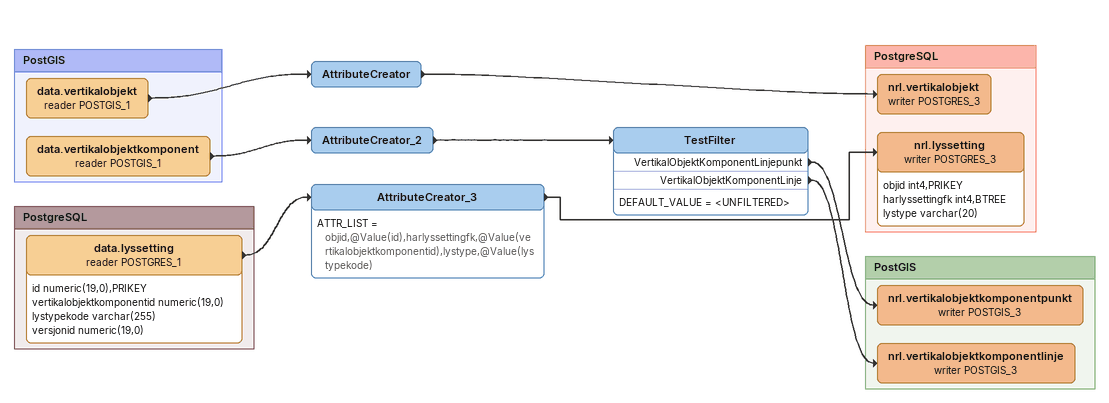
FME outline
AttributeCreator
    -> nrl.vertikalobjekt (writer POSTGRES_3)
AttributeCreator_2
    -> TestFilter
TestFilter
    DEFAULT_VALUE = <UNFILTERED>
    VertikalObjektKomponentLinjepunkt -> nrl.vertikalobjektkomponentpunkt (writer POSTGIS_3)
    VertikalObjektKomponentLinje -> nrl.vertikalobjektkomponentlinje (writer POSTGIS_3)
AttributeCreator_3
    ATTR_LIST = objid,@Value(id),harlyssettingfk,@Value(vertikalobjektkomponentid),lystype,@Value(lystypekode)
    -> nrl.lyssetting (writer POSTGRES_3)

Bookmark: PostGIS
data.vertikalobjekt (reader POSTGIS_1)
    -> AttributeCreator
data.vertikalobjektkomponent (reader POSTGIS_1)
    -> AttributeCreator_2

Bookmark: PostgreSQL
nrl.vertikalobjekt (writer POSTGRES_3)
nrl.lyssetting (writer POSTGRES_3)
    attributes: objid int4,PRIKEY, harlyssettingfk int4,BTREE, lystype varchar(20)

Bookmark: PostGIS
nrl.vertikalobjektkomponentpunkt (writer POSTGIS_3)
nrl.vertikalobjektkomponentlinje (writer POSTGIS_3)

Bookmark: PostgreSQL
data.lyssetting (reader POSTGRES_1)
    attributes: id numeric(19,0),PRIKEY, vertikalobjektkomponentid numeric(19,0), lystypekode varchar(255), versjonid numeric(19,0)
    -> AttributeCreator_3
